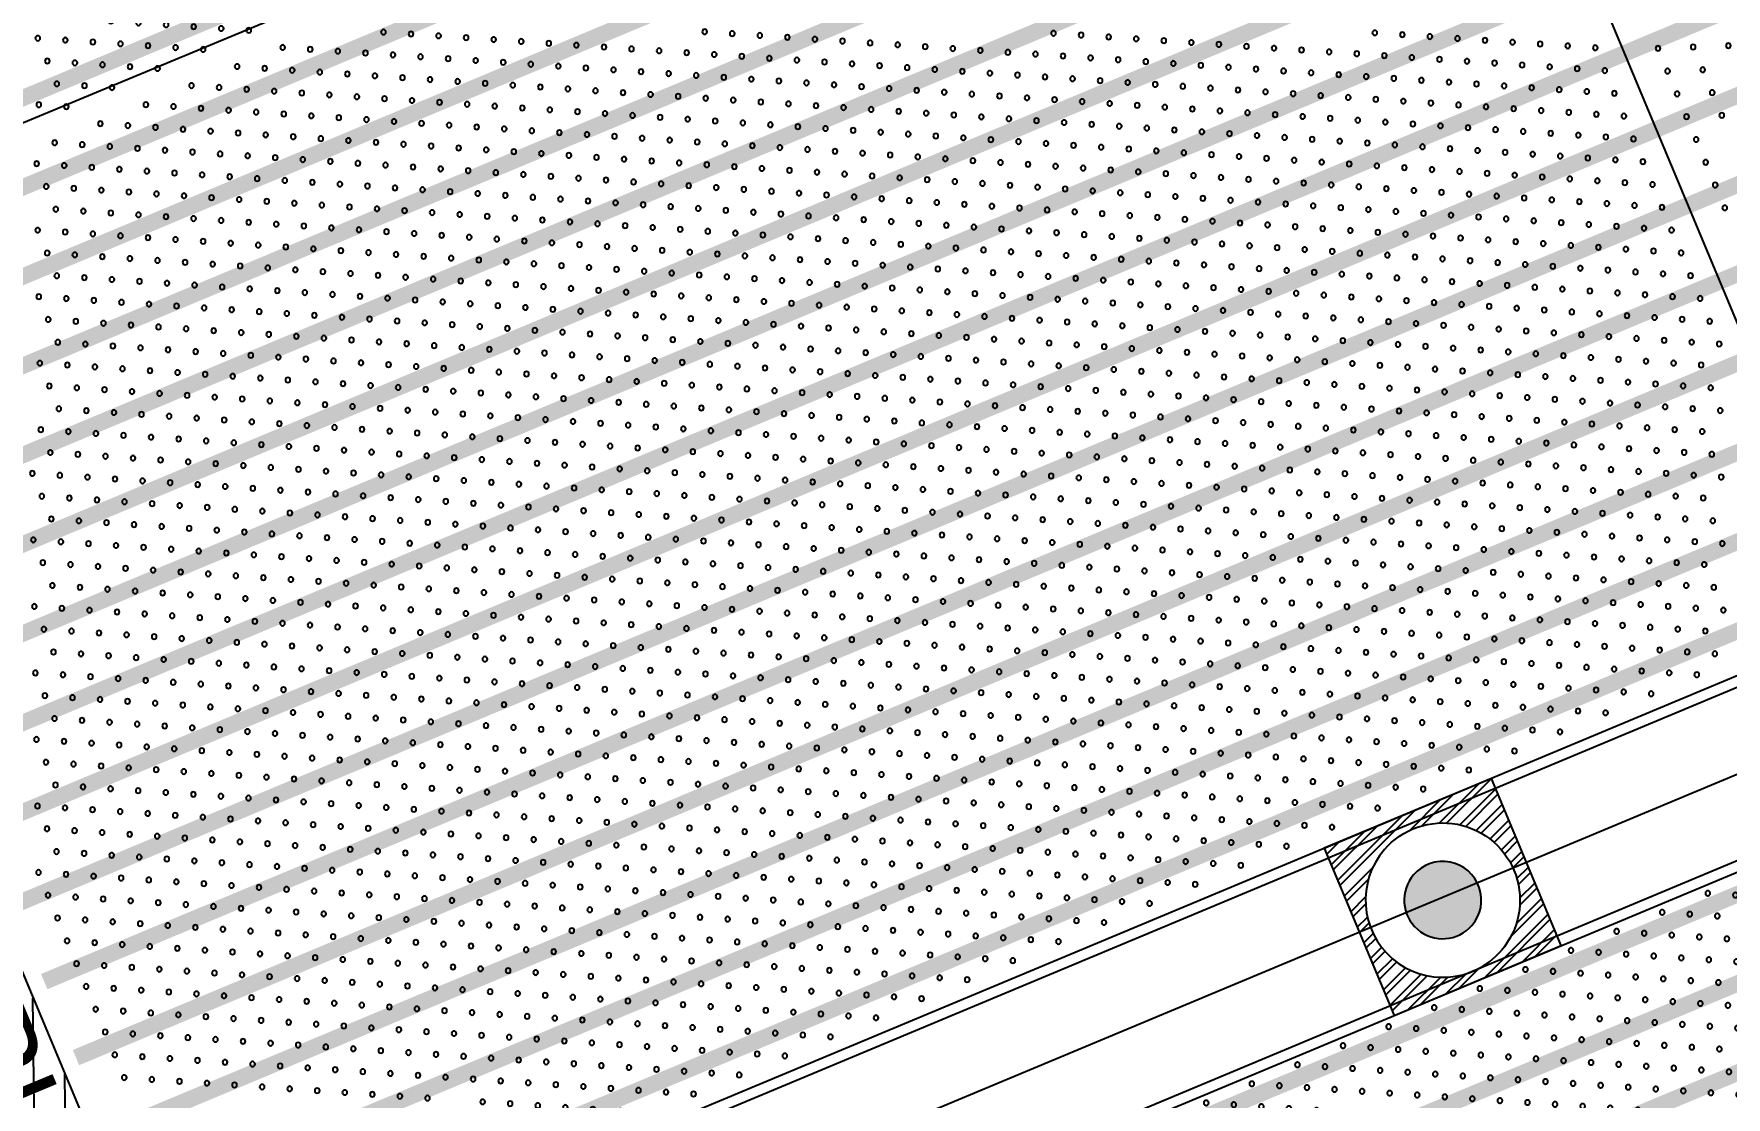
# Model space of a CAD drawing. Header units: millimetres. Extents: x 768159 to 833032, y -1374957 to -1225629.
# Drawn here: x 811495 to 813549, y -1278020 to -1276729 of the extents above; entities that cross this region are included whole.
import ezdxf
from ezdxf.enums import TextEntityAlignment as Align
from ezdxf.xclip import XClip

# ---------------------------------------------------------------- set-up
doc = ezdxf.new("R2010")
doc.units = ezdxf.units.MM
doc.header["$LTSCALE"] = 10
doc.header["$MEASUREMENT"] = 0
doc.header["$XCLIPFRAME"] = 0
doc.set_wipeout_variables(frame=1)
doc.linetypes.add('CENTER', pattern=[50.8, 31.75, -6.35, 6.35, -6.35])
for name, color, linetype in [('I—平顶—分格线', 8, 'Continuous'), ('I—平顶—喷淋', 21, 'Continuous'), ('I—平顶—填充01(线状)', 8, 'Continuous'), ('I—平顶—暖通', 144, 'Continuous'), ('I—平顶—灯具', 62, 'Continuous'), ('I—平顶—造型', 122, 'Continuous')]:
    doc.layers.add(name, color=color, linetype=linetype)
doc.styles.add('ARIAL', font='arial.ttf')

# ---------------------------------------------------------------- blocks, each defined once
blk = doc.blocks.new('4560')
at = {"layer": 'I—平顶—分格线', "color": 1}
for centre in [(-2960, -530), (-2960, -560), (-2960, -590), (-2960, -620), (-2920, -635), (-2960, -650), (-2960, -680), (-2920, -665), (-2920, -695), (-2960, -710), (-2880, -710), (-2960, -740), (-2920, -725)]:
    blk.add_circle(centre, 3, dxfattribs=at)
blk = doc.blocks.new('30-2')
at = {"layer": 'I—平顶—分格线'}
for centre in [(-575, -64.7), (-545, -64.7), (-515, -64.7), (-485, -64.7), (-455, -64.7), (-425, -64.7), (-395, -64.7), (-365, -64.7), (-335, -64.7), (-305, -64.7), (-650, -94.7), (-620, -94.7), (-590, -94.7), (-560, -94.7), (-530, -94.7), (-500, -94.7), (-470, -94.7), (-440, -94.7), (-410, -94.7), (-380, -94.7), (-350, -94.7), (-320, -94.7), (-290, -94.7), (-725, -124.7), (-695, -124.7), (-665, -124.7), (-635, -124.7), (-605, -124.7), (-575, -124.7), (-545, -124.7), (-515, -124.7), (-485, -124.7), (-455, -124.7), (-425, -124.7), (-395, -124.7), (-365, -124.7), (-335, -124.7), (-305, -124.7), (-275, -124.7), (-800, -154.7), (-770, -154.7), (-740, -154.7), (-710, -154.7), (-680, -154.7), (-650, -154.7), (-620, -154.7), (-590, -154.7), (-560, -154.7), (-530, -154.7), (-500, -154.7), (-470, -154.7), (-440, -154.7), (-410, -154.7), (-380, -154.7), (-350, -154.7), (-320, -154.7), (-290, -154.7), (-260, -154.7), (-875, -184.7), (-845, -184.7), (-815, -184.7), (-785, -184.7), (-755, -184.7), (-725, -184.7), (-695, -184.7), (-665, -184.7), (-635, -184.7), (-605, -184.7), (-575, -184.7), (-545, -184.7), (-515, -184.7), (-485, -184.7), (-455, -184.7), (-425, -184.7), (-395, -184.7), (-365, -184.7), (-335, -184.7), (-305, -184.7), (-275, -184.7), (-245, -184.7), (-950, -214.7), (-920, -214.7), (-890, -214.7), (-860, -214.7), (-830, -214.7), (-800, -214.7), (-770, -214.7), (-740, -214.7), (-710, -214.7), (-680, -214.7), (-650, -214.7), (-620, -214.7), (-590, -214.7), (-560, -214.7), (-530, -214.7), (-500, -214.7), (-470, -214.7), (-440, -214.7), (-410, -214.7), (-380, -214.7), (-350, -214.7), (-320, -214.7), (-290, -214.7), (-260, -214.7), (-230, -214.7), (-1025, -244.7), (-995, -244.7), (-965, -244.7), (-935, -244.7), (-905, -244.7), (-875, -244.7), (-845, -244.7), (-815, -244.7), (-785, -244.7), (-755, -244.7), (-725, -244.7), (-695, -244.7), (-665, -244.7), (-635, -244.7), (-605, -244.7), (-575, -244.7), (-545, -244.7), (-515, -244.7), (-485, -244.7), (-455, -244.7), (-425, -244.7), (-395, -244.7), (-365, -244.7), (-335, -244.7), (-305, -244.7), (-275, -244.7), (-245, -244.7), (-215, -244.7), (-1070, -274.7), (-1040, -274.7), (-1010, -274.7), (-980, -274.7), (-950, -274.7), (-920, -274.7), (-890, -274.7), (-860, -274.7), (-830, -274.7), (-800, -274.7), (-770, -274.7), (-740, -274.7), (-710, -274.7), (-680, -274.7), (-650, -274.7), (-620, -274.7), (-590, -274.7), (-560, -274.7), (-530, -274.7), (-500, -274.7), (-470, -274.7), (-440, -274.7), (-410, -274.7), (-380, -274.7), (-350, -274.7), (-320, -274.7), (-290, -274.7), (-260, -274.7), (-230, -274.7), (-200, -274.7), (-1145, -304.7), (-1115, -304.7), (-1085, -304.7), (-1055, -304.7), (-1025, -304.7), (-995, -304.7), (-965, -304.7), (-935, -304.7), (-905, -304.7), (-875, -304.7), (-845, -304.7), (-815, -304.7), (-785, -304.7), (-755, -304.7), (-725, -304.7), (-695, -304.7), (-665, -304.7), (-635, -304.7), (-605, -304.7), (-575, -304.7), (-545, -304.7), (-515, -304.7), (-485, -304.7), (-455, -304.7), (-425, -304.7), (-395, -304.7), (-365, -304.7), (-335, -304.7), (-305, -304.7), (-275, -304.7), (-245, -304.7), (-215, -304.7), (-185, -304.7), (-1220, -334.7), (-1190, -334.7), (-1160, -334.7), (-1130, -334.7), (-1100, -334.7), (-1070, -334.7), (-1040, -334.7), (-1010, -334.7), (-980, -334.7), (-950, -334.7), (-920, -334.7), (-890, -334.7), (-860, -334.7), (-830, -334.7), (-800, -334.7), (-770, -334.7), (-740, -334.7), (-710, -334.7), (-680, -334.7), (-650, -334.7), (-620, -334.7), (-590, -334.7), (-560, -334.7), (-530, -334.7), (-500, -334.7), (-470, -334.7), (-440, -334.7), (-410, -334.7), (-380, -334.7), (-350, -334.7), (-320, -334.7), (-290, -334.7), (-260, -334.7), (-230, -334.7), (-200, -334.7), (-170, -334.7), (-1295, -364.7), (-1265, -364.7), (-1235, -364.7), (-1205, -364.7), (-1175, -364.7), (-1145, -364.7), (-1115, -364.7), (-1085, -364.7), (-1055, -364.7), (-1025, -364.7), (-995, -364.7), (-965, -364.7), (-935, -364.7), (-905, -364.7), (-875, -364.7), (-845, -364.7), (-815, -364.7), (-785, -364.7), (-755, -364.7), (-725, -364.7), (-695, -364.7), (-665, -364.7), (-635, -364.7), (-605, -364.7), (-575, -364.7), (-545, -364.7), (-515, -364.7), (-485, -364.7), (-455, -364.7), (-425, -364.7), (-395, -364.7), (-365, -364.7), (-335, -364.7), (-305, -364.7), (-275, -364.7), (-245, -364.7), (-215, -364.7), (-185, -364.7), (-155, -364.7), (-1370, -394.7), (-1340, -394.7), (-1310, -394.7), (-1280, -394.7), (-1250, -394.7), (-1220, -394.7), (-1190, -394.7), (-1160, -394.7), (-1130, -394.7), (-1100, -394.7), (-1070, -394.7), (-1040, -394.7), (-1010, -394.7), (-980, -394.7), (-950, -394.7), (-920, -394.7), (-890, -394.7), (-860, -394.7), (-830, -394.7), (-800, -394.7), (-770, -394.7), (-740, -394.7), (-710, -394.7), (-680, -394.7), (-650, -394.7), (-620, -394.7), (-590, -394.7), (-560, -394.7), (-530, -394.7), (-500, -394.7), (-470, -394.7), (-440, -394.7), (-410, -394.7), (-380, -394.7), (-350, -394.7), (-320, -394.7), (-290, -394.7), (-260, -394.7), (-230, -394.7), (-200, -394.7), (-170, -394.7), (-140, -394.7), (-1385, -424.7), (-1355, -424.7), (-1325, -424.7), (-1295, -424.7), (-1265, -424.7), (-1235, -424.7), (-1205, -424.7), (-1175, -424.7), (-1145, -424.7), (-1115, -424.7), (-1085, -424.7), (-1055, -424.7), (-1025, -424.7), (-995, -424.7), (-965, -424.7), (-935, -424.7), (-905, -424.7), (-875, -424.7), (-845, -424.7), (-815, -424.7), (-785, -424.7), (-755, -424.7), (-725, -424.7), (-695, -424.7), (-665, -424.7), (-635, -424.7), (-605, -424.7), (-575, -424.7), (-545, -424.7), (-515, -424.7), (-485, -424.7), (-455, -424.7), (-425, -424.7), (-395, -424.7), (-365, -424.7), (-335, -424.7), (-305, -424.7), (-275, -424.7), (-245, -424.7), (-215, -424.7), (-185, -424.7), (-155, -424.7), (-35, -424.7), (-1370, -454.7), (-1340, -454.7), (-1310, -454.7), (-1280, -454.7), (-1250, -454.7), (-1220, -454.7), (-1190, -454.7), (-1160, -454.7), (-1130, -454.7), (-1100, -454.7), (-1070, -454.7), (-1040, -454.7), (-1010, -454.7), (-980, -454.7), (-950, -454.7), (-920, -454.7), (-890, -454.7), (-860, -454.7), (-830, -454.7), (-800, -454.7), (-770, -454.7), (-740, -454.7), (-710, -454.7), (-680, -454.7), (-650, -454.7), (-620, -454.7), (-590, -454.7), (-560, -454.7), (-530, -454.7), (-500, -454.7), (-470, -454.7), (-440, -454.7), (-410, -454.7), (-380, -454.7), (-350, -454.7), (-320, -454.7), (-290, -454.7), (-260, -454.7), (-230, -454.7), (-200, -454.7), (-170, -454.7), (-140, -454.7), (-110, -454.7), (-80, -454.7), (-50, -454.7), (-20, -454.7), (-1385, -484.7), (-1355, -484.7), (-1325, -484.7), (-1295, -484.7), (-1265, -484.7), (-1235, -484.7), (-1205, -484.7), (-1175, -484.7), (-1145, -484.7), (-1115, -484.7), (-1085, -484.7), (-1055, -484.7), (-1025, -484.7), (-995, -484.7), (-965, -484.7), (-935, -484.7), (-905, -484.7), (-875, -484.7), (-845, -484.7), (-815, -484.7), (-785, -484.7), (-755, -484.7), (-725, -484.7), (-695, -484.7), (-665, -484.7), (-635, -484.7), (-605, -484.7), (-575, -484.7), (-545, -484.7), (-515, -484.7), (-485, -484.7), (-455, -484.7), (-425, -484.7), (-395, -484.7), (-365, -484.7), (-335, -484.7), (-305, -484.7), (-275, -484.7), (-245, -484.7), (-215, -484.7), (-185, -484.7), (-155, -484.7), (-125, -484.7), (-95, -484.7), (-65, -484.7), (-35, -484.7), (-1370, -514.7), (-1340, -514.7), (-1310, -514.7), (-1280, -514.7), (-1250, -514.7), (-1220, -514.7), (-1190, -514.7), (-1160, -514.7), (-1130, -514.7), (-1100, -514.7), (-1070, -514.7), (-1040, -514.7), (-1010, -514.7), (-980, -514.7), (-950, -514.7), (-920, -514.7), (-890, -514.7), (-860, -514.7), (-830, -514.7), (-800, -514.7), (-770, -514.7), (-740, -514.7), (-710, -514.7), (-680, -514.7), (-650, -514.7), (-620, -514.7), (-590, -514.7), (-560, -514.7), (-530, -514.7), (-500, -514.7), (-470, -514.7), (-440, -514.7), (-410, -514.7), (-380, -514.7), (-350, -514.7), (-320, -514.7), (-290, -514.7), (-260, -514.7), (-230, -514.7), (-200, -514.7), (-170, -514.7), (-140, -514.7), (-110, -514.7), (-80, -514.7), (-50, -514.7), (-20, -514.7), (-1385, -544.7), (-1355, -544.7), (-1325, -544.7), (-1295, -544.7), (-1265, -544.7), (-1235, -544.7), (-1205, -544.7), (-1175, -544.7), (-1145, -544.7), (-1115, -544.7), (-1085, -544.7), (-1055, -544.7), (-1025, -544.7), (-995, -544.7), (-965, -544.7), (-935, -544.7), (-905, -544.7), (-875, -544.7), (-845, -544.7), (-815, -544.7), (-785, -544.7), (-755, -544.7), (-725, -544.7), (-695, -544.7), (-665, -544.7), (-635, -544.7), (-605, -544.7), (-575, -544.7), (-545, -544.7), (-515, -544.7), (-485, -544.7), (-455, -544.7), (-425, -544.7), (-395, -544.7), (-365, -544.7), (-335, -544.7), (-305, -544.7), (-275, -544.7), (-245, -544.7), (-215, -544.7), (-185, -544.7), (-155, -544.7), (-125, -544.7), (-95, -544.7), (-65, -544.7), (-35, -544.7), (-1370, -574.7), (-1340, -574.7), (-1310, -574.7), (-1280, -574.7), (-1250, -574.7), (-1220, -574.7), (-1190, -574.7), (-1160, -574.7), (-1130, -574.7), (-1100, -574.7), (-1070, -574.7), (-1040, -574.7), (-1010, -574.7), (-980, -574.7), (-950, -574.7), (-920, -574.7), (-890, -574.7), (-860, -574.7), (-830, -574.7), (-800, -574.7), (-770, -574.7), (-740, -574.7), (-710, -574.7), (-680, -574.7), (-650, -574.7), (-620, -574.7), (-590, -574.7), (-560, -574.7), (-530, -574.7), (-500, -574.7), (-470, -574.7), (-440, -574.7), (-410, -574.7), (-380, -574.7), (-350, -574.7), (-320, -574.7), (-290, -574.7), (-260, -574.7), (-230, -574.7), (-200, -574.7), (-170, -574.7), (-140, -574.7), (-110, -574.7), (-80, -574.7), (-50, -574.7), (-20, -574.7), (-1385, -604.7), (-1355, -604.7), (-1325, -604.7), (-1295, -604.7), (-1265, -604.7), (-1235, -604.7), (-1205, -604.7), (-1175, -604.7), (-1145, -604.7), (-1115, -604.7), (-1085, -604.7), (-1055, -604.7), (-1025, -604.7), (-995, -604.7), (-965, -604.7), (-935, -604.7), (-905, -604.7), (-875, -604.7), (-845, -604.7), (-815, -604.7), (-785, -604.7), (-755, -604.7), (-725, -604.7), (-695, -604.7), (-665, -604.7), (-635, -604.7), (-605, -604.7), (-575, -604.7), (-545, -604.7), (-515, -604.7), (-485, -604.7), (-455, -604.7), (-425, -604.7), (-395, -604.7), (-365, -604.7), (-335, -604.7), (-305, -604.7), (-275, -604.7), (-245, -604.7), (-215, -604.7), (-185, -604.7), (-155, -604.7), (-125, -604.7), (-95, -604.7), (-65, -604.7), (-35, -604.7), (-1370, -634.7), (-1340, -634.7), (-1310, -634.7), (-1280, -634.7), (-1250, -634.7), (-1220, -634.7), (-1190, -634.7), (-1160, -634.7), (-1130, -634.7), (-1100, -634.7), (-1070, -634.7), (-1040, -634.7), (-1010, -634.7), (-980, -634.7), (-950, -634.7), (-920, -634.7), (-890, -634.7), (-860, -634.7), (-830, -634.7), (-800, -634.7), (-770, -634.7), (-740, -634.7), (-710, -634.7), (-680, -634.7), (-650, -634.7), (-620, -634.7), (-590, -634.7), (-560, -634.7), (-530, -634.7), (-500, -634.7), (-470, -634.7), (-440, -634.7), (-410, -634.7), (-380, -634.7), (-350, -634.7), (-320, -634.7), (-290, -634.7), (-260, -634.7), (-230, -634.7), (-200, -634.7), (-170, -634.7), (-140, -634.7), (-110, -634.7), (-80, -634.7), (-50, -634.7), (-20, -634.7), (-1385, -664.7), (-1355, -664.7), (-1325, -664.7), (-1295, -664.7), (-1265, -664.7), (-1235, -664.7), (-1205, -664.7), (-1175, -664.7), (-1145, -664.7), (-1115, -664.7), (-1085, -664.7), (-1055, -664.7), (-1025, -664.7), (-995, -664.7), (-965, -664.7), (-935, -664.7), (-905, -664.7), (-875, -664.7), (-845, -664.7), (-815, -664.7), (-785, -664.7), (-755, -664.7), (-725, -664.7), (-695, -664.7), (-665, -664.7), (-635, -664.7), (-605, -664.7), (-575, -664.7), (-545, -664.7), (-515, -664.7), (-485, -664.7), (-455, -664.7), (-425, -664.7), (-395, -664.7), (-365, -664.7), (-335, -664.7), (-305, -664.7), (-275, -664.7), (-245, -664.7), (-215, -664.7), (-185, -664.7), (-155, -664.7), (-125, -664.7), (-95, -664.7), (-65, -664.7), (-35, -664.7), (-1370, -694.7), (-1340, -694.7), (-1310, -694.7), (-1280, -694.7), (-1250, -694.7), (-1220, -694.7), (-1190, -694.7), (-1160, -694.7), (-1130, -694.7), (-1100, -694.7), (-1070, -694.7), (-1040, -694.7), (-1010, -694.7), (-980, -694.7), (-950, -694.7), (-920, -694.7), (-890, -694.7), (-860, -694.7), (-830, -694.7), (-800, -694.7), (-770, -694.7), (-740, -694.7), (-710, -694.7), (-680, -694.7), (-650, -694.7), (-620, -694.7), (-590, -694.7), (-560, -694.7), (-530, -694.7), (-500, -694.7), (-470, -694.7), (-440, -694.7), (-410, -694.7), (-380, -694.7), (-350, -694.7), (-320, -694.7), (-290, -694.7), (-260, -694.7), (-230, -694.7), (-200, -694.7), (-170, -694.7), (-140, -694.7), (-110, -694.7), (-80, -694.7), (-50, -694.7), (-20, -694.7), (-1385, -724.7), (-1355, -724.7), (-1325, -724.7), (-1295, -724.7), (-1265, -724.7), (-1235, -724.7), (-1205, -724.7), (-1175, -724.7), (-1145, -724.7), (-1115, -724.7), (-1085, -724.7), (-1055, -724.7), (-1025, -724.7), (-995, -724.7), (-965, -724.7), (-935, -724.7), (-905, -724.7), (-875, -724.7), (-845, -724.7), (-815, -724.7), (-785, -724.7), (-755, -724.7), (-725, -724.7), (-695, -724.7), (-665, -724.7), (-635, -724.7), (-605, -724.7), (-575, -724.7), (-545, -724.7), (-515, -724.7), (-485, -724.7), (-455, -724.7), (-425, -724.7), (-395, -724.7), (-365, -724.7), (-335, -724.7), (-305, -724.7), (-275, -724.7), (-245, -724.7), (-215, -724.7), (-185, -724.7), (-155, -724.7), (-125, -724.7), (-95, -724.7), (-65, -724.7), (-35, -724.7), (-1370, -754.7), (-1340, -754.7), (-1310, -754.7), (-1280, -754.7), (-1250, -754.7), (-1220, -754.7), (-1190, -754.7), (-1160, -754.7), (-1130, -754.7), (-1100, -754.7), (-1070, -754.7), (-1040, -754.7), (-1010, -754.7), (-980, -754.7), (-950, -754.7), (-920, -754.7), (-890, -754.7), (-860, -754.7), (-830, -754.7), (-800, -754.7), (-770, -754.7), (-740, -754.7), (-710, -754.7), (-680, -754.7), (-650, -754.7), (-620, -754.7), (-590, -754.7), (-560, -754.7), (-530, -754.7), (-500, -754.7), (-470, -754.7), (-440, -754.7), (-410, -754.7), (-380, -754.7), (-350, -754.7), (-320, -754.7), (-290, -754.7), (-260, -754.7), (-230, -754.7), (-200, -754.7), (-170, -754.7), (-140, -754.7), (-110, -754.7), (-80, -754.7), (-50, -754.7), (-20, -754.7), (-1355, -784.7), (-1325, -784.7), (-1295, -784.7), (-1265, -784.7), (-1235, -784.7), (-1205, -784.7), (-1175, -784.7), (-1145, -784.7), (-1115, -784.7), (-1085, -784.7), (-1055, -784.7), (-1025, -784.7), (-995, -784.7), (-965, -784.7), (-935, -784.7), (-905, -784.7), (-875, -784.7), (-845, -784.7), (-815, -784.7), (-785, -784.7), (-755, -784.7), (-725, -784.7), (-695, -784.7), (-665, -784.7), (-635, -784.7), (-605, -784.7), (-575, -784.7), (-545, -784.7), (-515, -784.7), (-485, -784.7), (-455, -784.7), (-425, -784.7), (-395, -784.7), (-365, -784.7), (-335, -784.7), (-305, -784.7), (-275, -784.7), (-245, -784.7), (-215, -784.7), (-185, -784.7), (-155, -784.7), (-125, -784.7), (-95, -784.7), (-65, -784.7), (-35, -784.7), (-1340, -814.7), (-1310, -814.7), (-1280, -814.7), (-1250, -814.7), (-1220, -814.7), (-1190, -814.7), (-1160, -814.7), (-1130, -814.7), (-1100, -814.7), (-1070, -814.7), (-1040, -814.7), (-1010, -814.7), (-980, -814.7), (-950, -814.7), (-920, -814.7), (-890, -814.7), (-860, -814.7), (-830, -814.7), (-800, -814.7), (-770, -814.7), (-740, -814.7), (-710, -814.7), (-680, -814.7), (-650, -814.7), (-620, -814.7), (-590, -814.7), (-560, -814.7), (-530, -814.7), (-500, -814.7), (-470, -814.7), (-440, -814.7), (-410, -814.7), (-380, -814.7), (-350, -814.7), (-320, -814.7), (-290, -814.7), (-260, -814.7), (-230, -814.7), (-200, -814.7), (-170, -814.7), (-140, -814.7), (-110, -814.7), (-80, -814.7), (-50, -814.7), (-20, -814.7), (-1355, -844.7), (-1325, -844.7), (-1295, -844.7), (-1265, -844.7), (-1235, -844.7), (-1205, -844.7), (-1175, -844.7), (-1145, -844.7), (-1115, -844.7), (-1085, -844.7), (-1055, -844.7), (-1025, -844.7), (-995, -844.7), (-965, -844.7), (-935, -844.7), (-905, -844.7), (-875, -844.7), (-845, -844.7), (-815, -844.7), (-785, -844.7), (-755, -844.7), (-725, -844.7), (-695, -844.7), (-665, -844.7), (-635, -844.7), (-605, -844.7), (-575, -844.7), (-545, -844.7), (-515, -844.7), (-485, -844.7), (-455, -844.7), (-425, -844.7), (-395, -844.7), (-365, -844.7), (-335, -844.7), (-305, -844.7), (-275, -844.7), (-245, -844.7), (-215, -844.7), (-185, -844.7), (-155, -844.7), (-125, -844.7), (-95, -844.7), (-65, -844.7), (-35, -844.7), (-1340, -874.7), (-1310, -874.7), (-1280, -874.7), (-1250, -874.7), (-1220, -874.7), (-1190, -874.7), (-1160, -874.7), (-1130, -874.7), (-1100, -874.7), (-1070, -874.7), (-1040, -874.7), (-1010, -874.7), (-980, -874.7), (-950, -874.7), (-920, -874.7), (-890, -874.7), (-860, -874.7), (-830, -874.7), (-800, -874.7), (-770, -874.7), (-740, -874.7), (-710, -874.7), (-680, -874.7), (-650, -874.7), (-620, -874.7), (-590, -874.7), (-560, -874.7), (-530, -874.7), (-500, -874.7), (-470, -874.7), (-440, -874.7), (-410, -874.7), (-380, -874.7), (-350, -874.7), (-320, -874.7), (-290, -874.7), (-260, -874.7), (-230, -874.7), (-200, -874.7), (-170, -874.7), (-140, -874.7), (-110, -874.7), (-80, -874.7), (-50, -874.7), (-20, -874.7), (-1325, -904.7), (-1295, -904.7), (-1265, -904.7), (-1235, -904.7), (-1205, -904.7), (-1175, -904.7), (-1145, -904.7), (-1115, -904.7), (-1085, -904.7), (-1055, -904.7), (-1025, -904.7), (-995, -904.7), (-965, -904.7), (-935, -904.7), (-905, -904.7), (-875, -904.7), (-845, -904.7), (-815, -904.7), (-785, -904.7), (-755, -904.7), (-725, -904.7), (-695, -904.7), (-665, -904.7), (-635, -904.7), (-605, -904.7), (-575, -904.7), (-545, -904.7), (-515, -904.7), (-485, -904.7), (-455, -904.7), (-425, -904.7), (-395, -904.7), (-365, -904.7), (-335, -904.7), (-305, -904.7), (-275, -904.7), (-245, -904.7), (-215, -904.7), (-185, -904.7), (-155, -904.7), (-125, -904.7), (-95, -904.7), (-65, -904.7), (-35, -904.7), (-1310, -934.7), (-1280, -934.7), (-1250, -934.7), (-1220, -934.7), (-1190, -934.7), (-1160, -934.7), (-1130, -934.7), (-1100, -934.7), (-1070, -934.7), (-1040, -934.7), (-1010, -934.7), (-980, -934.7), (-950, -934.7), (-920, -934.7), (-890, -934.7), (-860, -934.7), (-830, -934.7), (-800, -934.7), (-770, -934.7), (-740, -934.7), (-710, -934.7), (-680, -934.7), (-650, -934.7), (-620, -934.7), (-590, -934.7), (-560, -934.7), (-530, -934.7), (-500, -934.7), (-470, -934.7), (-440, -934.7), (-410, -934.7), (-380, -934.7), (-350, -934.7), (-320, -934.7), (-290, -934.7), (-260, -934.7), (-230, -934.7), (-200, -934.7), (-170, -934.7), (-140, -934.7), (-110, -934.7), (-80, -934.7), (-50, -934.7), (-20, -934.7), (-1295, -964.7), (-1265, -964.7), (-1235, -964.7), (-1205, -964.7), (-1175, -964.7), (-1145, -964.7), (-1115, -964.7), (-1085, -964.7), (-1055, -964.7), (-1025, -964.7), (-995, -964.7), (-965, -964.7), (-935, -964.7), (-905, -964.7), (-875, -964.7), (-845, -964.7), (-815, -964.7), (-785, -964.7), (-755, -964.7), (-725, -964.7), (-695, -964.7), (-665, -964.7), (-635, -964.7), (-605, -964.7), (-575, -964.7), (-545, -964.7), (-515, -964.7), (-485, -964.7), (-455, -964.7), (-425, -964.7), (-395, -964.7), (-365, -964.7), (-335, -964.7), (-305, -964.7), (-275, -964.7), (-245, -964.7), (-215, -964.7), (-185, -964.7), (-155, -964.7), (-125, -964.7), (-95, -964.7), (-65, -964.7), (-35, -964.7), (-1280, -994.7), (-1250, -994.7), (-1220, -994.7), (-1190, -994.7), (-1160, -994.7), (-1130, -994.7), (-1100, -994.7), (-1070, -994.7), (-1040, -994.7), (-1010, -994.7), (-980, -994.7), (-950, -994.7), (-920, -994.7), (-890, -994.7), (-860, -994.7), (-830, -994.7), (-800, -994.7), (-770, -994.7), (-740, -994.7), (-710, -994.7), (-680, -994.7), (-650, -994.7), (-620, -994.7), (-590, -994.7), (-560, -994.7), (-530, -994.7), (-500, -994.7), (-470, -994.7), (-440, -994.7), (-410, -994.7), (-380, -994.7), (-350, -994.7), (-320, -994.7), (-290, -994.7), (-260, -994.7), (-230, -994.7), (-200, -994.7), (-170, -994.7), (-140, -994.7), (-110, -994.7), (-80, -994.7), (-50, -994.7), (-20, -994.7), (-1265, -1024.7), (-1235, -1024.7), (-1205, -1024.7), (-1175, -1024.7), (-1145, -1024.7), (-1115, -1024.7), (-1085, -1024.7), (-1055, -1024.7), (-1025, -1024.7), (-995, -1024.7), (-965, -1024.7), (-935, -1024.7), (-905, -1024.7), (-875, -1024.7), (-845, -1024.7), (-815, -1024.7), (-785, -1024.7), (-755, -1024.7), (-725, -1024.7), (-695, -1024.7), (-665, -1024.7), (-635, -1024.7), (-605, -1024.7), (-575, -1024.7), (-545, -1024.7), (-515, -1024.7), (-485, -1024.7), (-455, -1024.7), (-425, -1024.7), (-395, -1024.7), (-365, -1024.7), (-335, -1024.7), (-305, -1024.7), (-275, -1024.7), (-245, -1024.7), (-215, -1024.7), (-185, -1024.7), (-155, -1024.7), (-125, -1024.7), (-95, -1024.7), (-65, -1024.7), (-35, -1024.7), (-1250, -1054.7), (-1220, -1054.7), (-1190, -1054.7), (-1160, -1054.7), (-1130, -1054.7), (-1100, -1054.7), (-1070, -1054.7), (-1040, -1054.7), (-1010, -1054.7), (-980, -1054.7), (-950, -1054.7), (-920, -1054.7), (-890, -1054.7), (-860, -1054.7), (-830, -1054.7), (-800, -1054.7), (-770, -1054.7), (-740, -1054.7), (-710, -1054.7), (-680, -1054.7), (-650, -1054.7), (-620, -1054.7), (-590, -1054.7), (-560, -1054.7), (-530, -1054.7), (-500, -1054.7), (-470, -1054.7), (-440, -1054.7), (-410, -1054.7), (-380, -1054.7), (-350, -1054.7), (-320, -1054.7), (-290, -1054.7), (-260, -1054.7), (-230, -1054.7), (-200, -1054.7), (-170, -1054.7), (-140, -1054.7), (-110, -1054.7), (-80, -1054.7), (-50, -1054.7), (-20, -1054.7), (-1235, -1084.7), (-1205, -1084.7), (-1175, -1084.7), (-1145, -1084.7), (-1115, -1084.7), (-1085, -1084.7), (-1055, -1084.7), (-1025, -1084.7), (-995, -1084.7), (-965, -1084.7), (-935, -1084.7), (-905, -1084.7), (-875, -1084.7), (-845, -1084.7), (-815, -1084.7), (-785, -1084.7), (-755, -1084.7), (-725, -1084.7), (-695, -1084.7), (-665, -1084.7), (-635, -1084.7), (-605, -1084.7), (-575, -1084.7), (-545, -1084.7), (-515, -1084.7), (-485, -1084.7), (-455, -1084.7), (-425, -1084.7), (-395, -1084.7), (-365, -1084.7), (-335, -1084.7), (-305, -1084.7), (-275, -1084.7), (-245, -1084.7), (-215, -1084.7), (-185, -1084.7), (-155, -1084.7), (-125, -1084.7), (-95, -1084.7), (-65, -1084.7), (-35, -1084.7), (-1220, -1114.7), (-1190, -1114.7), (-1160, -1114.7), (-1130, -1114.7), (-1100, -1114.7), (-1070, -1114.7), (-1040, -1114.7), (-1010, -1114.7), (-980, -1114.7), (-950, -1114.7), (-920, -1114.7), (-890, -1114.7), (-860, -1114.7), (-830, -1114.7), (-800, -1114.7), (-770, -1114.7), (-740, -1114.7), (-710, -1114.7), (-680, -1114.7), (-650, -1114.7), (-620, -1114.7), (-590, -1114.7), (-560, -1114.7), (-530, -1114.7), (-500, -1114.7), (-470, -1114.7), (-440, -1114.7), (-410, -1114.7), (-380, -1114.7), (-350, -1114.7), (-320, -1114.7), (-290, -1114.7), (-260, -1114.7), (-230, -1114.7), (-200, -1114.7), (-170, -1114.7), (-140, -1114.7), (-110, -1114.7), (-80, -1114.7), (-50, -1114.7), (-20, -1114.7), (-1205, -1144.7), (-1175, -1144.7), (-1145, -1144.7), (-1115, -1144.7), (-1085, -1144.7), (-1055, -1144.7), (-1025, -1144.7), (-995, -1144.7), (-965, -1144.7), (-935, -1144.7), (-905, -1144.7), (-875, -1144.7), (-845, -1144.7), (-815, -1144.7), (-785, -1144.7), (-755, -1144.7), (-725, -1144.7), (-695, -1144.7), (-665, -1144.7), (-635, -1144.7), (-605, -1144.7), (-575, -1144.7), (-545, -1144.7), (-515, -1144.7), (-485, -1144.7), (-455, -1144.7), (-425, -1144.7), (-395, -1144.7), (-365, -1144.7), (-335, -1144.7), (-305, -1144.7), (-275, -1144.7), (-245, -1144.7), (-215, -1144.7), (-185, -1144.7), (-155, -1144.7), (-125, -1144.7), (-95, -1144.7), (-65, -1144.7), (-35, -1144.7), (-1190, -1174.7), (-1160, -1174.7), (-1130, -1174.7), (-1100, -1174.7), (-1070, -1174.7), (-1040, -1174.7), (-1010, -1174.7), (-980, -1174.7), (-950, -1174.7), (-920, -1174.7), (-890, -1174.7), (-860, -1174.7), (-830, -1174.7), (-800, -1174.7), (-770, -1174.7), (-740, -1174.7), (-710, -1174.7), (-680, -1174.7), (-650, -1174.7), (-620, -1174.7), (-590, -1174.7), (-560, -1174.7), (-530, -1174.7), (-500, -1174.7), (-470, -1174.7), (-440, -1174.7), (-410, -1174.7), (-380, -1174.7), (-350, -1174.7), (-320, -1174.7), (-290, -1174.7), (-260, -1174.7), (-230, -1174.7), (-200, -1174.7), (-170, -1174.7), (-140, -1174.7), (-110, -1174.7), (-80, -1174.7), (-50, -1174.7), (-20, -1174.7), (-1205, -1204.7), (-1175, -1204.7), (-1145, -1204.7), (-1115, -1204.7), (-1085, -1204.7), (-1055, -1204.7), (-1025, -1204.7), (-995, -1204.7), (-965, -1204.7), (-935, -1204.7), (-905, -1204.7), (-875, -1204.7), (-845, -1204.7), (-815, -1204.7), (-785, -1204.7), (-755, -1204.7), (-725, -1204.7), (-695, -1204.7), (-665, -1204.7), (-635, -1204.7), (-605, -1204.7), (-575, -1204.7), (-545, -1204.7), (-515, -1204.7), (-485, -1204.7), (-455, -1204.7), (-425, -1204.7), (-395, -1204.7), (-365, -1204.7), (-335, -1204.7), (-305, -1204.7), (-275, -1204.7), (-245, -1204.7), (-215, -1204.7), (-185, -1204.7), (-155, -1204.7), (-125, -1204.7), (-95, -1204.7), (-65, -1204.7), (-35, -1204.7), (-1190, -1234.7), (-1160, -1234.7), (-1130, -1234.7), (-1100, -1234.7), (-1070, -1234.7), (-1040, -1234.7), (-1010, -1234.7), (-980, -1234.7), (-950, -1234.7), (-920, -1234.7), (-890, -1234.7), (-860, -1234.7), (-830, -1234.7), (-800, -1234.7), (-770, -1234.7), (-740, -1234.7), (-710, -1234.7), (-680, -1234.7), (-650, -1234.7), (-620, -1234.7), (-590, -1234.7), (-560, -1234.7), (-530, -1234.7), (-500, -1234.7), (-470, -1234.7), (-440, -1234.7), (-410, -1234.7), (-380, -1234.7), (-350, -1234.7), (-320, -1234.7), (-290, -1234.7), (-260, -1234.7), (-230, -1234.7), (-200, -1234.7), (-170, -1234.7), (-140, -1234.7), (-110, -1234.7), (-80, -1234.7), (-50, -1234.7), (-20, -1234.7), (-1175, -1264.7), (-1145, -1264.7), (-1115, -1264.7), (-1085, -1264.7), (-1055, -1264.7), (-1025, -1264.7), (-995, -1264.7), (-965, -1264.7), (-935, -1264.7), (-905, -1264.7), (-875, -1264.7), (-845, -1264.7), (-815, -1264.7), (-785, -1264.7), (-755, -1264.7), (-725, -1264.7), (-695, -1264.7), (-665, -1264.7), (-635, -1264.7), (-605, -1264.7), (-575, -1264.7), (-545, -1264.7), (-515, -1264.7), (-485, -1264.7), (-455, -1264.7), (-425, -1264.7), (-395, -1264.7), (-365, -1264.7), (-335, -1264.7), (-305, -1264.7), (-275, -1264.7), (-245, -1264.7), (-215, -1264.7), (-185, -1264.7), (-155, -1264.7), (-125, -1264.7), (-95, -1264.7), (-65, -1264.7), (-35, -1264.7), (-1160, -1294.7), (-1130, -1294.7), (-1100, -1294.7), (-1070, -1294.7), (-1040, -1294.7), (-1010, -1294.7), (-980, -1294.7), (-950, -1294.7), (-920, -1294.7), (-890, -1294.7), (-860, -1294.7), (-830, -1294.7), (-800, -1294.7), (-770, -1294.7), (-740, -1294.7), (-710, -1294.7), (-680, -1294.7), (-650, -1294.7), (-620, -1294.7), (-590, -1294.7), (-560, -1294.7), (-530, -1294.7), (-500, -1294.7), (-470, -1294.7), (-440, -1294.7), (-410, -1294.7), (-380, -1294.7), (-350, -1294.7), (-320, -1294.7), (-290, -1294.7), (-260, -1294.7), (-230, -1294.7), (-200, -1294.7), (-170, -1294.7), (-140, -1294.7), (-110, -1294.7), (-80, -1294.7), (-50, -1294.7), (-20, -1294.7), (-1145, -1324.7), (-1115, -1324.7), (-1085, -1324.7), (-1055, -1324.7), (-1025, -1324.7), (-995, -1324.7), (-965, -1324.7), (-935, -1324.7), (-905, -1324.7), (-875, -1324.7), (-845, -1324.7), (-815, -1324.7), (-785, -1324.7), (-755, -1324.7), (-725, -1324.7), (-695, -1324.7), (-665, -1324.7), (-635, -1324.7), (-605, -1324.7), (-575, -1324.7), (-545, -1324.7), (-515, -1324.7), (-485, -1324.7), (-455, -1324.7), (-425, -1324.7), (-395, -1324.7), (-365, -1324.7), (-335, -1324.7), (-305, -1324.7), (-275, -1324.7), (-245, -1324.7), (-215, -1324.7), (-185, -1324.7), (-155, -1324.7), (-125, -1324.7), (-95, -1324.7), (-65, -1324.7), (-35, -1324.7), (-1130, -1354.7), (-1100, -1354.7), (-1070, -1354.7), (-1040, -1354.7), (-1010, -1354.7), (-980, -1354.7), (-950, -1354.7), (-920, -1354.7), (-890, -1354.7), (-860, -1354.7), (-830, -1354.7), (-800, -1354.7), (-770, -1354.7), (-740, -1354.7), (-710, -1354.7), (-680, -1354.7), (-650, -1354.7), (-620, -1354.7), (-590, -1354.7), (-560, -1354.7), (-530, -1354.7), (-500, -1354.7), (-470, -1354.7), (-440, -1354.7), (-410, -1354.7), (-380, -1354.7), (-350, -1354.7), (-320, -1354.7), (-290, -1354.7), (-260, -1354.7), (-230, -1354.7), (-200, -1354.7), (-170, -1354.7), (-140, -1354.7), (-110, -1354.7), (-80, -1354.7), (-50, -1354.7), (-20, -1354.7), (-1115, -1384.7), (-1085, -1384.7), (-1055, -1384.7), (-1025, -1384.7), (-995, -1384.7), (-965, -1384.7), (-935, -1384.7), (-905, -1384.7), (-875, -1384.7), (-845, -1384.7), (-815, -1384.7), (-785, -1384.7), (-755, -1384.7), (-725, -1384.7), (-695, -1384.7), (-665, -1384.7), (-635, -1384.7), (-605, -1384.7), (-575, -1384.7), (-545, -1384.7), (-515, -1384.7), (-485, -1384.7), (-455, -1384.7), (-425, -1384.7), (-395, -1384.7), (-365, -1384.7), (-335, -1384.7), (-305, -1384.7), (-275, -1384.7), (-245, -1384.7), (-215, -1384.7), (-185, -1384.7), (-155, -1384.7), (-125, -1384.7), (-95, -1384.7), (-65, -1384.7), (-35, -1384.7), (-1100, -1414.7), (-1070, -1414.7), (-1040, -1414.7), (-1010, -1414.7), (-980, -1414.7), (-950, -1414.7), (-920, -1414.7), (-890, -1414.7), (-860, -1414.7), (-830, -1414.7), (-800, -1414.7), (-770, -1414.7), (-740, -1414.7), (-710, -1414.7), (-680, -1414.7), (-650, -1414.7), (-620, -1414.7), (-590, -1414.7), (-560, -1414.7), (-530, -1414.7), (-500, -1414.7), (-470, -1414.7), (-440, -1414.7), (-410, -1414.7), (-380, -1414.7), (-350, -1414.7), (-320, -1414.7), (-290, -1414.7), (-260, -1414.7), (-230, -1414.7), (-200, -1414.7), (-170, -1414.7), (-140, -1414.7), (-110, -1414.7), (-80, -1414.7), (-50, -1414.7), (-20, -1414.7), (-1085, -1444.7), (-1055, -1444.7), (-1025, -1444.7), (-995, -1444.7), (-965, -1444.7), (-935, -1444.7), (-905, -1444.7), (-875, -1444.7), (-845, -1444.7), (-815, -1444.7), (-785, -1444.7), (-755, -1444.7), (-725, -1444.7), (-695, -1444.7), (-665, -1444.7), (-635, -1444.7), (-605, -1444.7), (-575, -1444.7), (-545, -1444.7), (-515, -1444.7), (-485, -1444.7), (-455, -1444.7), (-425, -1444.7), (-395, -1444.7), (-365, -1444.7), (-335, -1444.7), (-305, -1444.7), (-275, -1444.7), (-245, -1444.7), (-215, -1444.7), (-185, -1444.7), (-155, -1444.7), (-125, -1444.7), (-95, -1444.7), (-65, -1444.7), (-35, -1444.7), (-1070, -1474.7), (-1040, -1474.7), (-1010, -1474.7), (-980, -1474.7), (-950, -1474.7), (-920, -1474.7), (-890, -1474.7), (-860, -1474.7), (-830, -1474.7), (-800, -1474.7), (-770, -1474.7), (-740, -1474.7), (-710, -1474.7), (-680, -1474.7), (-650, -1474.7), (-620, -1474.7), (-590, -1474.7), (-560, -1474.7), (-530, -1474.7), (-500, -1474.7), (-470, -1474.7), (-440, -1474.7), (-410, -1474.7), (-380, -1474.7), (-350, -1474.7), (-320, -1474.7), (-290, -1474.7), (-260, -1474.7), (-230, -1474.7), (-200, -1474.7), (-170, -1474.7), (-140, -1474.7), (-110, -1474.7), (-80, -1474.7), (-50, -1474.7), (-20, -1474.7), (-1055, -1504.7), (-1025, -1504.7), (-995, -1504.7), (-965, -1504.7), (-935, -1504.7), (-905, -1504.7), (-875, -1504.7), (-845, -1504.7), (-815, -1504.7), (-785, -1504.7), (-755, -1504.7), (-725, -1504.7), (-695, -1504.7), (-665, -1504.7), (-635, -1504.7), (-605, -1504.7), (-575, -1504.7), (-545, -1504.7), (-515, -1504.7), (-485, -1504.7), (-455, -1504.7), (-425, -1504.7), (-395, -1504.7), (-365, -1504.7), (-335, -1504.7), (-305, -1504.7), (-275, -1504.7), (-245, -1504.7), (-215, -1504.7), (-185, -1504.7), (-155, -1504.7), (-125, -1504.7), (-95, -1504.7), (-65, -1504.7), (-35, -1504.7), (-1040, -1534.7), (-1010, -1534.7), (-980, -1534.7), (-950, -1534.7), (-920, -1534.7), (-890, -1534.7), (-860, -1534.7), (-830, -1534.7), (-800, -1534.7), (-770, -1534.7), (-740, -1534.7), (-710, -1534.7), (-680, -1534.7), (-650, -1534.7), (-620, -1534.7), (-590, -1534.7), (-560, -1534.7), (-530, -1534.7), (-500, -1534.7), (-470, -1534.7), (-440, -1534.7), (-410, -1534.7), (-380, -1534.7), (-350, -1534.7), (-320, -1534.7), (-290, -1534.7), (-260, -1534.7), (-230, -1534.7), (-200, -1534.7), (-170, -1534.7), (-140, -1534.7), (-110, -1534.7), (-80, -1534.7), (-50, -1534.7), (-20, -1534.7), (-1025, -1564.7), (-995, -1564.7), (-965, -1564.7), (-935, -1564.7), (-905, -1564.7), (-875, -1564.7), (-845, -1564.7), (-815, -1564.7), (-785, -1564.7), (-755, -1564.7), (-725, -1564.7), (-695, -1564.7), (-665, -1564.7), (-635, -1564.7), (-605, -1564.7), (-575, -1564.7), (-545, -1564.7), (-515, -1564.7), (-485, -1564.7), (-455, -1564.7), (-425, -1564.7), (-395, -1564.7), (-365, -1564.7), (-335, -1564.7), (-305, -1564.7), (-275, -1564.7), (-245, -1564.7), (-215, -1564.7), (-185, -1564.7), (-155, -1564.7), (-125, -1564.7), (-95, -1564.7), (-65, -1564.7), (-35, -1564.7), (-1040, -1594.7), (-1010, -1594.7), (-980, -1594.7), (-950, -1594.7), (-920, -1594.7), (-890, -1594.7), (-860, -1594.7), (-830, -1594.7), (-800, -1594.7), (-770, -1594.7), (-740, -1594.7), (-710, -1594.7), (-680, -1594.7), (-650, -1594.7), (-620, -1594.7), (-590, -1594.7), (-560, -1594.7), (-530, -1594.7), (-500, -1594.7), (-470, -1594.7), (-440, -1594.7), (-410, -1594.7), (-380, -1594.7), (-350, -1594.7), (-320, -1594.7), (-290, -1594.7), (-260, -1594.7), (-230, -1594.7), (-200, -1594.7), (-170, -1594.7), (-140, -1594.7), (-110, -1594.7), (-80, -1594.7), (-50, -1594.7), (-20, -1594.7), (-1025, -1624.7), (-995, -1624.7), (-965, -1624.7), (-935, -1624.7), (-905, -1624.7), (-875, -1624.7), (-845, -1624.7), (-815, -1624.7), (-785, -1624.7), (-755, -1624.7), (-725, -1624.7), (-695, -1624.7), (-665, -1624.7), (-635, -1624.7), (-605, -1624.7), (-575, -1624.7), (-545, -1624.7), (-515, -1624.7), (-485, -1624.7), (-455, -1624.7), (-425, -1624.7), (-395, -1624.7), (-365, -1624.7), (-335, -1624.7), (-305, -1624.7), (-275, -1624.7), (-245, -1624.7), (-215, -1624.7), (-185, -1624.7), (-155, -1624.7), (-125, -1624.7), (-95, -1624.7), (-65, -1624.7), (-35, -1624.7), (-1010, -1654.7), (-980, -1654.7), (-950, -1654.7), (-920, -1654.7), (-890, -1654.7), (-860, -1654.7), (-830, -1654.7), (-800, -1654.7), (-770, -1654.7), (-740, -1654.7), (-710, -1654.7), (-680, -1654.7), (-650, -1654.7), (-620, -1654.7), (-590, -1654.7), (-560, -1654.7), (-530, -1654.7), (-500, -1654.7), (-470, -1654.7), (-440, -1654.7), (-410, -1654.7), (-380, -1654.7), (-350, -1654.7), (-320, -1654.7), (-290, -1654.7), (-260, -1654.7), (-230, -1654.7), (-200, -1654.7), (-170, -1654.7), (-140, -1654.7), (-110, -1654.7), (-80, -1654.7), (-50, -1654.7), (-20, -1654.7), (-995, -1684.7), (-965, -1684.7), (-935, -1684.7), (-905, -1684.7), (-875, -1684.7), (-845, -1684.7), (-815, -1684.7), (-785, -1684.7), (-755, -1684.7), (-725, -1684.7), (-695, -1684.7), (-665, -1684.7), (-635, -1684.7), (-605, -1684.7), (-575, -1684.7), (-545, -1684.7), (-515, -1684.7), (-485, -1684.7), (-455, -1684.7), (-425, -1684.7), (-395, -1684.7), (-365, -1684.7), (-335, -1684.7), (-305, -1684.7), (-275, -1684.7), (-245, -1684.7), (-215, -1684.7), (-185, -1684.7), (-155, -1684.7), (-125, -1684.7), (-95, -1684.7), (-65, -1684.7), (-35, -1684.7), (-980, -1714.7), (-950, -1714.7), (-920, -1714.7), (-890, -1714.7), (-860, -1714.7), (-830, -1714.7), (-800, -1714.7), (-770, -1714.7), (-740, -1714.7), (-710, -1714.7), (-680, -1714.7), (-650, -1714.7), (-620, -1714.7), (-590, -1714.7), (-560, -1714.7), (-530, -1714.7), (-500, -1714.7), (-470, -1714.7), (-440, -1714.7), (-410, -1714.7), (-380, -1714.7), (-350, -1714.7), (-320, -1714.7), (-290, -1714.7), (-260, -1714.7), (-230, -1714.7), (-200, -1714.7), (-170, -1714.7), (-140, -1714.7), (-110, -1714.7), (-80, -1714.7), (-50, -1714.7), (-20, -1714.7), (-965, -1744.7), (-935, -1744.7), (-905, -1744.7), (-875, -1744.7), (-845, -1744.7), (-815, -1744.7), (-785, -1744.7), (-755, -1744.7), (-725, -1744.7), (-695, -1744.7), (-665, -1744.7), (-635, -1744.7), (-605, -1744.7), (-575, -1744.7), (-545, -1744.7), (-515, -1744.7), (-485, -1744.7), (-455, -1744.7), (-425, -1744.7), (-395, -1744.7), (-365, -1744.7), (-335, -1744.7), (-305, -1744.7), (-275, -1744.7), (-245, -1744.7), (-215, -1744.7), (-185, -1744.7), (-155, -1744.7), (-125, -1744.7), (-95, -1744.7), (-65, -1744.7), (-35, -1744.7), (-950, -1774.7), (-920, -1774.7), (-890, -1774.7), (-860, -1774.7), (-830, -1774.7), (-800, -1774.7), (-770, -1774.7), (-740, -1774.7), (-710, -1774.7), (-680, -1774.7), (-650, -1774.7), (-620, -1774.7), (-590, -1774.7), (-560, -1774.7), (-530, -1774.7), (-500, -1774.7), (-470, -1774.7), (-440, -1774.7), (-410, -1774.7), (-380, -1774.7), (-350, -1774.7), (-320, -1774.7), (-290, -1774.7), (-260, -1774.7), (-230, -1774.7), (-200, -1774.7), (-170, -1774.7), (-140, -1774.7), (-110, -1774.7), (-80, -1774.7), (-50, -1774.7), (-20, -1774.7), (-935, -1804.7), (-905, -1804.7), (-875, -1804.7), (-845, -1804.7), (-815, -1804.7), (-785, -1804.7), (-755, -1804.7), (-725, -1804.7), (-695, -1804.7), (-665, -1804.7), (-635, -1804.7), (-605, -1804.7), (-575, -1804.7), (-545, -1804.7), (-515, -1804.7), (-485, -1804.7), (-455, -1804.7), (-425, -1804.7), (-395, -1804.7), (-365, -1804.7), (-335, -1804.7), (-305, -1804.7), (-275, -1804.7), (-245, -1804.7), (-215, -1804.7), (-185, -1804.7), (-155, -1804.7), (-125, -1804.7), (-95, -1804.7), (-65, -1804.7), (-35, -1804.7), (-920, -1834.7), (-890, -1834.7), (-860, -1834.7), (-830, -1834.7), (-800, -1834.7), (-770, -1834.7), (-740, -1834.7), (-710, -1834.7), (-680, -1834.7), (-650, -1834.7), (-620, -1834.7), (-590, -1834.7), (-560, -1834.7), (-530, -1834.7), (-500, -1834.7), (-470, -1834.7), (-440, -1834.7), (-410, -1834.7), (-380, -1834.7), (-350, -1834.7), (-320, -1834.7), (-290, -1834.7), (-260, -1834.7), (-230, -1834.7), (-200, -1834.7), (-170, -1834.7), (-140, -1834.7), (-110, -1834.7), (-80, -1834.7), (-50, -1834.7), (-20, -1834.7), (-905, -1864.7), (-875, -1864.7), (-845, -1864.7), (-815, -1864.7), (-785, -1864.7), (-755, -1864.7), (-725, -1864.7), (-695, -1864.7), (-665, -1864.7), (-635, -1864.7), (-605, -1864.7), (-575, -1864.7), (-545, -1864.7), (-515, -1864.7), (-485, -1864.7), (-455, -1864.7), (-425, -1864.7), (-395, -1864.7), (-365, -1864.7), (-335, -1864.7), (-305, -1864.7), (-275, -1864.7), (-245, -1864.7), (-215, -1864.7), (-185, -1864.7), (-155, -1864.7), (-125, -1864.7), (-95, -1864.7), (-65, -1864.7), (-35, -1864.7), (-890, -1894.7), (-860, -1894.7), (-830, -1894.7), (-800, -1894.7), (-770, -1894.7), (-740, -1894.7), (-710, -1894.7), (-680, -1894.7), (-650, -1894.7), (-620, -1894.7), (-590, -1894.7), (-560, -1894.7), (-530, -1894.7), (-500, -1894.7), (-470, -1894.7), (-440, -1894.7), (-410, -1894.7), (-380, -1894.7), (-350, -1894.7), (-320, -1894.7), (-290, -1894.7), (-260, -1894.7), (-230, -1894.7), (-200, -1894.7), (-170, -1894.7), (-140, -1894.7), (-110, -1894.7), (-80, -1894.7), (-50, -1894.7), (-20, -1894.7), (-875, -1924.7), (-845, -1924.7), (-815, -1924.7), (-785, -1924.7), (-755, -1924.7), (-725, -1924.7), (-695, -1924.7), (-665, -1924.7), (-635, -1924.7), (-605, -1924.7), (-575, -1924.7), (-545, -1924.7), (-515, -1924.7), (-485, -1924.7), (-455, -1924.7), (-425, -1924.7), (-395, -1924.7), (-365, -1924.7), (-335, -1924.7), (-305, -1924.7), (-275, -1924.7), (-245, -1924.7), (-215, -1924.7), (-185, -1924.7), (-155, -1924.7), (-125, -1924.7), (-95, -1924.7), (-65, -1924.7), (-35, -1924.7), (-890, -1954.7), (-860, -1954.7), (-830, -1954.7), (-800, -1954.7), (-770, -1954.7), (-740, -1954.7), (-710, -1954.7), (-680, -1954.7), (-650, -1954.7), (-620, -1954.7), (-590, -1954.7), (-560, -1954.7), (-530, -1954.7), (-500, -1954.7), (-470, -1954.7), (-440, -1954.7), (-410, -1954.7), (-380, -1954.7), (-350, -1954.7), (-320, -1954.7), (-290, -1954.7), (-260, -1954.7), (-230, -1954.7), (-200, -1954.7), (-170, -1954.7), (-140, -1954.7), (-110, -1954.7), (-80, -1954.7), (-50, -1954.7), (-20, -1954.7), (-875, -1984.7), (-845, -1984.7), (-815, -1984.7), (-785, -1984.7), (-755, -1984.7), (-725, -1984.7), (-695, -1984.7), (-665, -1984.7), (-635, -1984.7), (-605, -1984.7), (-575, -1984.7), (-545, -1984.7), (-515, -1984.7), (-485, -1984.7), (-455, -1984.7), (-425, -1984.7), (-395, -1984.7), (-365, -1984.7), (-335, -1984.7), (-305, -1984.7), (-275, -1984.7), (-245, -1984.7), (-215, -1984.7), (-185, -1984.7), (-155, -1984.7), (-125, -1984.7), (-95, -1984.7), (-65, -1984.7), (-35, -1984.7), (-860, -2014.7), (-830, -2014.7), (-800, -2014.7), (-770, -2014.7), (-740, -2014.7), (-710, -2014.7), (-680, -2014.7), (-650, -2014.7), (-620, -2014.7), (-590, -2014.7), (-560, -2014.7), (-530, -2014.7), (-500, -2014.7), (-470, -2014.7), (-440, -2014.7), (-410, -2014.7), (-380, -2014.7), (-350, -2014.7), (-320, -2014.7), (-290, -2014.7), (-260, -2014.7), (-230, -2014.7), (-200, -2014.7), (-170, -2014.7), (-140, -2014.7), (-110, -2014.7), (-80, -2014.7), (-50, -2014.7), (-20, -2014.7), (-845, -2044.7), (-815, -2044.7), (-785, -2044.7), (-755, -2044.7), (-725, -2044.7), (-695, -2044.7), (-665, -2044.7), (-635, -2044.7), (-605, -2044.7), (-575, -2044.7), (-545, -2044.7), (-515, -2044.7), (-485, -2044.7), (-455, -2044.7), (-425, -2044.7), (-395, -2044.7), (-365, -2044.7), (-335, -2044.7), (-305, -2044.7), (-275, -2044.7), (-245, -2044.7), (-215, -2044.7), (-185, -2044.7), (-155, -2044.7), (-125, -2044.7), (-95, -2044.7), (-65, -2044.7), (-35, -2044.7), (-830, -2074.7), (-800, -2074.7), (-770, -2074.7), (-740, -2074.7), (-710, -2074.7), (-680, -2074.7), (-650, -2074.7), (-620, -2074.7), (-590, -2074.7), (-560, -2074.7), (-530, -2074.7), (-500, -2074.7), (-470, -2074.7), (-440, -2074.7), (-410, -2074.7), (-380, -2074.7), (-350, -2074.7), (-320, -2074.7), (-290, -2074.7), (-260, -2074.7), (-230, -2074.7), (-200, -2074.7), (-170, -2074.7), (-140, -2074.7), (-110, -2074.7), (-80, -2074.7), (-815, -2104.7), (-785, -2104.7), (-755, -2104.7), (-725, -2104.7), (-695, -2104.7), (-665, -2104.7), (-635, -2104.7), (-605, -2104.7), (-575, -2104.7), (-545, -2104.7), (-515, -2104.7), (-485, -2104.7), (-455, -2104.7), (-425, -2104.7), (-395, -2104.7), (-365, -2104.7), (-335, -2104.7), (-305, -2104.7), (-275, -2104.7), (-245, -2104.7), (-215, -2104.7), (-185, -2104.7), (-155, -2104.7), (-800, -2134.7), (-770, -2134.7), (-740, -2134.7), (-710, -2134.7), (-680, -2134.7), (-650, -2134.7), (-620, -2134.7), (-590, -2134.7), (-560, -2134.7), (-530, -2134.7), (-500, -2134.7), (-470, -2134.7), (-440, -2134.7), (-410, -2134.7), (-380, -2134.7), (-350, -2134.7), (-320, -2134.7), (-290, -2134.7), (-260, -2134.7), (-230, -2134.7), (-785, -2164.7), (-755, -2164.7), (-725, -2164.7), (-695, -2164.7), (-665, -2164.7), (-635, -2164.7), (-605, -2164.7), (-575, -2164.7), (-545, -2164.7), (-515, -2164.7), (-485, -2164.7), (-455, -2164.7), (-425, -2164.7), (-395, -2164.7), (-365, -2164.7), (-335, -2164.7), (-305, -2164.7), (-770, -2194.7), (-740, -2194.7), (-710, -2194.7), (-680, -2194.7), (-650, -2194.7), (-620, -2194.7), (-590, -2194.7), (-560, -2194.7), (-530, -2194.7), (-500, -2194.7), (-470, -2194.7), (-440, -2194.7), (-410, -2194.7), (-380, -2194.7)]:
    blk.add_circle(centre, 3, dxfattribs=at)
blk = doc.blocks.new('*U326')
for p, q in [((-1944.05, 80.59), (6265.15, 80.59)), ((-1939.31, 75.85), (6260.41, 75.85)), ((-1939.31, 40.3), (6260.41, 40.3)), ((6265.15, 0), (-1944.05, 0)), ((6260.41, 4.74), (-1939.31, 4.74))]:
    blk.add_line(p, q)
blk = doc.blocks.new('上下喷1111')
h = blk.add_hatch(color=256)
h.dxf.hatch_style = 1
edge = h.paths.add_edge_path()
edge.add_arc((0, 0), 0.5, 0, 180)
edge.add_arc((0, 0), 0.5, 180, 360)
at = {"elevation": 0}
for points in [[(-1, 0, -1), (1, 0, 0.084041)], [(-1, 0, 1), (1, 0, -0.084041)]]:
    blk.add_lwpolyline(points, format="xyb", dxfattribs=at)
blk.add_lwpolyline([(0.5, 0, 1), (-0.5, 0, 1)], format="xyb", close=True, dxfattribs=at)
blk = doc.blocks.new('P1-T2')
at = {"layer": 'I—平顶—分格线'}
for points in [[(-2809.9, -23.6), (-2863, -22432.8)], [(-5690.8, -20224.7), (-10.8, -20224.7)]]:
    blk.add_lwpolyline(points, dxfattribs=at)
at = {"layer": 'I—平顶—灯具', "linetype": 'CENTER', "ltscale": 0.01, "const_width": 20}
for points in [[(-2890, -20), (-2890, -22429.3)], [(-2790, -20), (-2790, -22429.3)], [(-2690, -20), (-2690, -22429.3)], [(-2590, -20), (-2590, -22429.3)], [(-2490, -20), (-2490, -22429.3)], [(-2390, -20), (-2390, -22429.3)], [(-2290, -20), (-2290, -22449.3)], [(-2190, -20), (-2190, -22449.3)], [(-2090, -20), (-2090, -22449.3)], [(-1990, -20), (-1990, -22429.3)], [(-1890, -20), (-1890, -22429.3)], [(-1790, -20), (-1790, -22429.3)], [(-1690, -20), (-1690, -22429.3)], [(-1590, -20), (-1590, -22429.3)], [(-1490, -20), (-1490, -22429.3)], [(-1195, -20), (-1195, -22429.3)], [(-1095, -20), (-1095, -22429.3)], [(-995, -20), (-995, -22429.3)]]:
    blk.add_lwpolyline(points, dxfattribs=at)
at = {"layer": 'I—平顶—分格线'}
for name, p, xscale, rotation in [('4560', (-1440, -17224.6), -0.9999999999999996, 270), ('30-2', (-2840, -22449.3), -1, 180), ('30-2', (-1440, -22449.3), -1, 180)]:
    blk.add_blockref(name, p, dxfattribs=dict(at, xscale=xscale, rotation=rotation))
at = {"layer": 'I—平顶—灯具', "linetype": 'CENTER', "ltscale": 0.01, "style": 'ARIAL'}
blk.add_text('RI-SL06', height=100, rotation=359.9767, dxfattribs=at).set_placement((-1640, -22513.4), align=Align.MIDDLE_CENTER)
blk.add_wipeout([(-1440, -20713.2), (-1440, -20933.2), (-1220, -20933.2), (-1220, -20713.2)]).dxf.layer = 'I—平顶—造型'
at = {"layer": 'I—平顶—分格线'}
h = blk.add_hatch(dxfattribs=at)
h.set_pattern_fill('ANSI32', color=256, scale=2, angle=-112.6844)
h.set_pattern_definition([(292.3155952, (1491410.106, 237184.205), (17.62327694, 7.23343693), []), (292.3155952, (1491406.642, 237175.92), (17.62327694, 7.23343693), [])])
edge = h.paths.add_edge_path()
edge.add_arc((-1326.4, -20824.7), 93.8, -112.6844, 247.3156)
h.paths.add_polyline_path([(-1440, -20713.2), (-1440, -20933.2), (-1220, -20933.2), (-1220, -20713.2)])
at = {"layer": 'I—平顶—造型'}
blk.add_lwpolyline([(-1440, -20713.2), (-1440, -20933.2), (-1220, -20933.2), (-1220, -20713.2)], close=True, dxfattribs=at)
at = {"layer": 'I—平顶—分格线'}
ref = blk.add_blockref('30-2', (-665, -22449.3), dxfattribs=dict(at, xscale=-1, rotation=180))
XClip(ref).set_block_clipping_path([(-555.0324043302, -22449.3092168585), (-5.0324046859, -0.0000000001)])
at = {"layer": 'I—平顶—喷淋', "extrusion": (-1.15177e-08, 9.28553e-09, 1), "xscale": 93.75000000000007, "yscale": 93.75000000000007, "zscale": 93.75000000000007, "rotation": 26.39356275663607}
blk.add_blockref('上下喷1111', (-1326.4, -20824.7, 0), dxfattribs=at)
at = {"layer": 'I—平顶—暖通', "xscale": -2.729779416098289, "yscale": 2.729779416098289, "zscale": 2.729779416098289, "rotation": 270}
blk.add_blockref('*U326', (-1440, -17122.5), dxfattribs=at)

msp = doc.modelspace()

# ---------------------------------------------------------------- hatches: boundary and pattern name
at = {"layer": 'I—平顶—填充01(线状)'}
h = msp.add_hatch(dxfattribs=at)
h.set_pattern_fill('ANSI32', color=256, scale=300, angle=23)
h.set_pattern_definition([(90.68915, (788315.3, -1287144.2), (-112.49186, -1.3531), []), (90.68915, (788352.34, -1287106.26), (-112.49186, -1.3531), [])])
h.paths.add_polyline_path([(812154.2, -1279480.4), (811795.4, -1279628.5), (811841.7, -1279739.2), (810705, -1280214.1), (810659.1, -1280104.1), (810308.5, -1280251.3), (809537.4, -1278405.9), (809887.8, -1278259.3), (809841.8, -1278149.3), (810987.5, -1277670.4), (811033.8, -1277781.1), (811382.7, -1277635.3)])

# ---------------------------------------------------------------- linework, layer by layer
at = {"layer": 'I—平顶—造型'}
msp.add_lwpolyline([(812154.2, -1279480.4), (811795.4, -1279628.5), (811841.7, -1279739.2), (810705, -1280214.1), (810659.1, -1280104.1), (810308.5, -1280251.3), (809537.4, -1278405.9), (809887.8, -1278259.3), (809841.8, -1278149.3), (810987.5, -1277670.4), (811033.8, -1277781.1), (811382.7, -1277635.3)], close=True, dxfattribs=at)

# ---------------------------------------------------------------- next in the draw order: block references
at = {"rotation": 292.6891305224073}
msp.add_blockref('P1-T2', (832929.7, -1270972.1, 0), dxfattribs=at)

doc.saveas('drawing.dxf')
